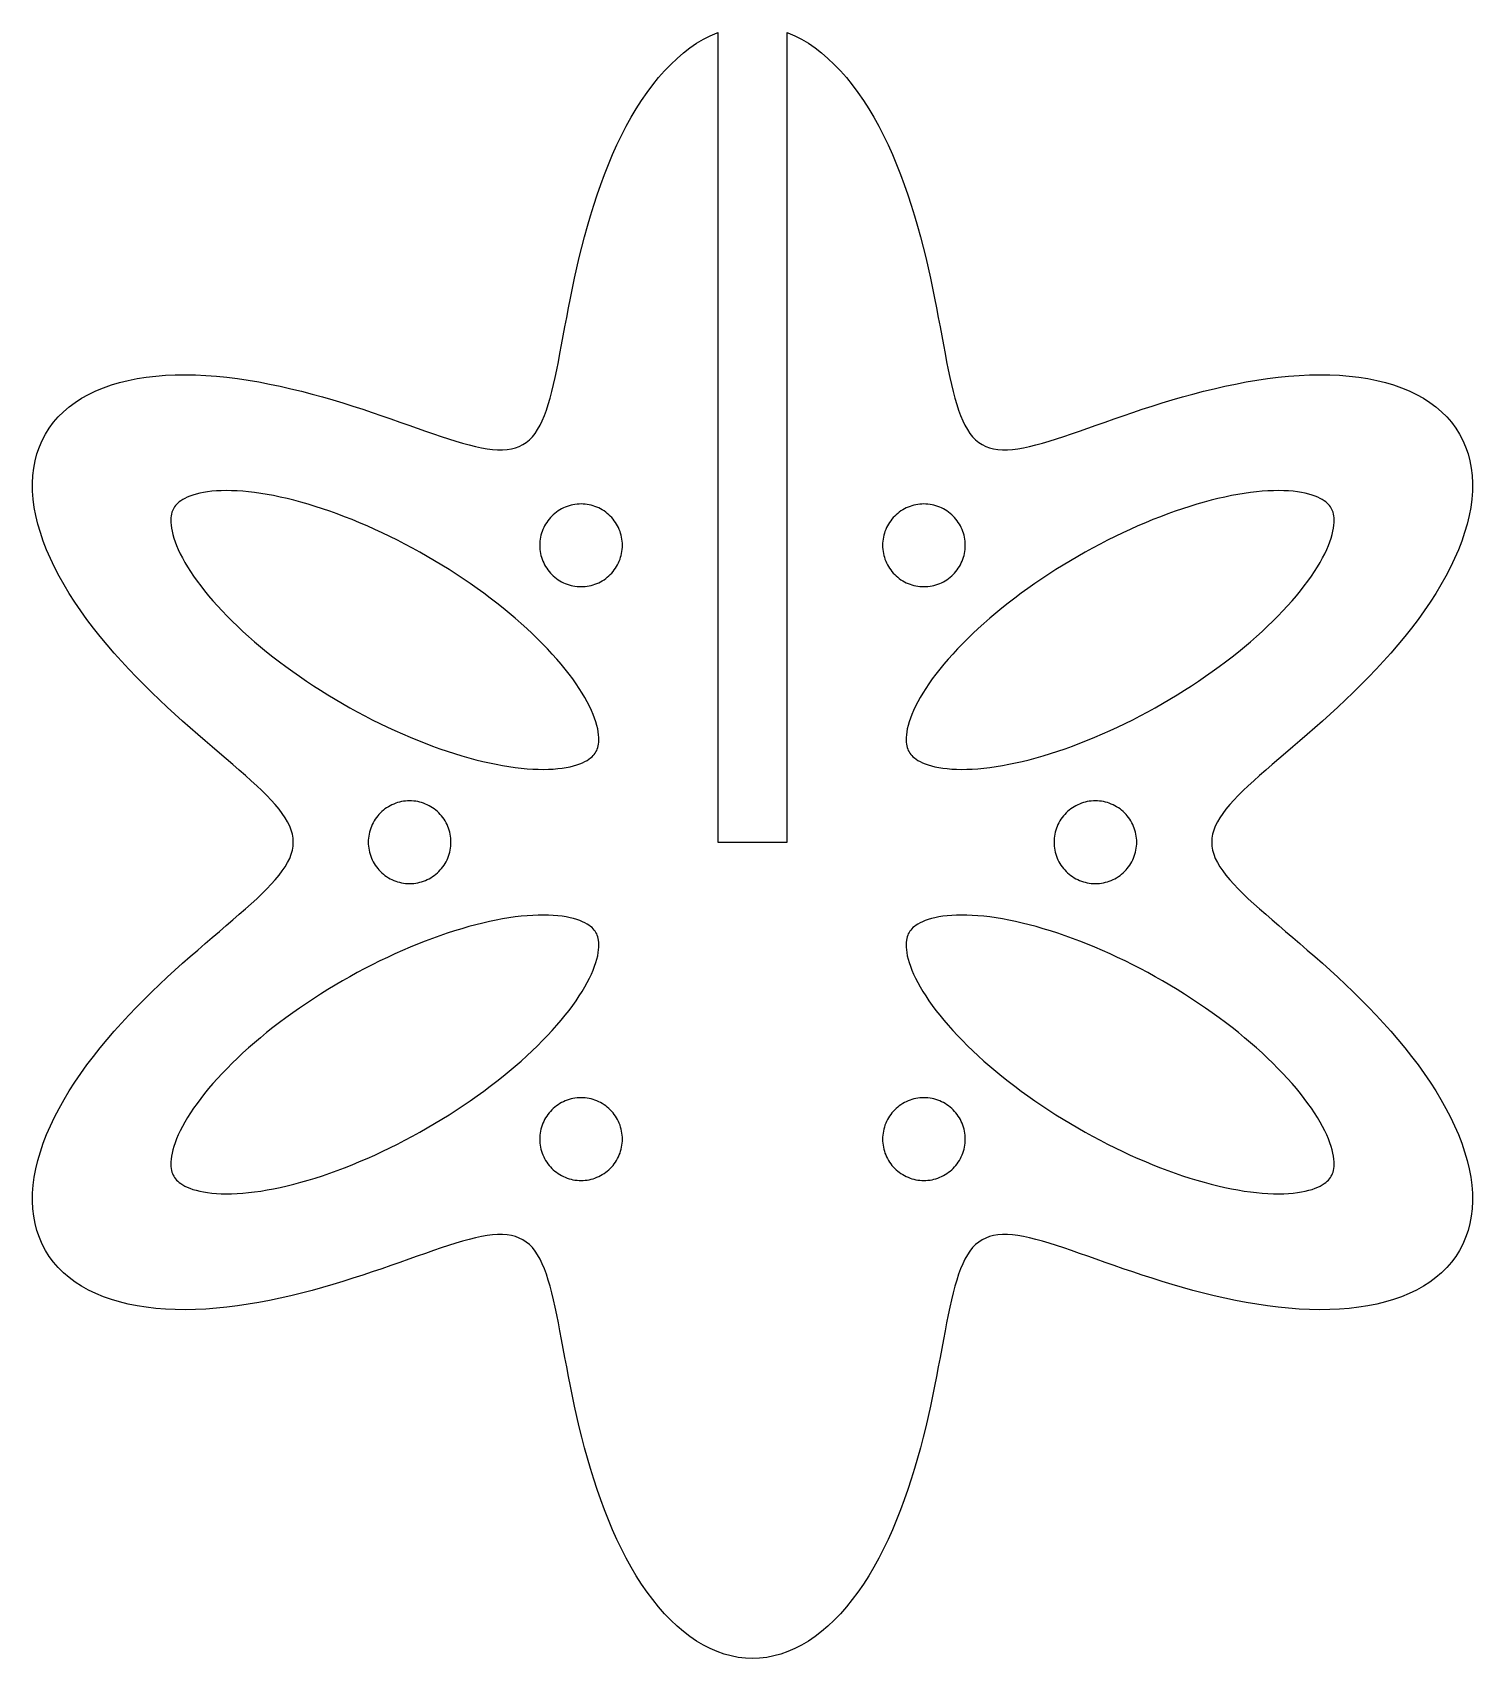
# Model space of a CAD drawing. Header units: millimetres. Extents: x -33 to 103, y -38 to 38.
# Drawn here: x -33.1 to 33.1, y -37.5 to 37.2 of the extents above; entities that cross this region are included whole.
import ezdxf

# ---------------------------------------------------------------- set-up
doc = ezdxf.new("R2010")
doc.units = ezdxf.units.MM
doc.layers.add('CUT', color=1, linetype='Continuous')

msp = doc.modelspace()

# ---------------------------------------------------------------- linework, layer by layer
at = {"layer": 'CUT'}
for points in [[(21.135, -0.369), (21.187, -0.555), (21.26, -0.742), (21.353, -0.932), (21.466, -1.125), (21.598, -1.321), (21.75, -1.521), (21.92, -1.725), (22.108, -1.934), (22.314, -2.149), (22.536, -2.369), (22.775, -2.595), (23.028, -2.827), (23.295, -3.067), (23.576, -3.313), (23.869, -3.567), (24.174, -3.829), (24.489, -4.098), (24.813, -4.375), (25.145, -4.66), (25.483, -4.953), (25.828, -5.255), (26.177, -5.564), (26.53, -5.881), (26.884, -6.207), (27.24, -6.54), (27.595, -6.88), (27.948, -7.228), (28.299, -7.583), (28.645, -7.944), (28.986, -8.312), (29.321, -8.685), (29.648, -9.064), (29.966, -9.448), (30.274, -9.837), (30.571, -10.229), (30.855, -10.624), (31.127, -11.023), (31.384, -11.423), (31.626, -11.825), (31.852, -12.227), (32.062, -12.629), (32.253, -13.031), (32.426, -13.431), (32.579, -13.829), (32.713, -14.224), (32.827, -14.615), (32.919, -15.002), (32.991, -15.384), (33.04, -15.759), (33.067, -16.128), (33.072, -16.489), (33.055, -16.842), (33.015, -17.187), (32.952, -17.521), (32.867, -17.845), (32.759, -18.159), (32.629, -18.46), (32.476, -18.75), (32.301, -19.027), (32.105, -19.291), (31.888, -19.541), (31.65, -19.777), (31.391, -19.999), (31.113, -20.205), (30.816, -20.397), (30.501, -20.573), (30.168, -20.734), (29.818, -20.879), (29.452, -21.008), (29.071, -21.121), (28.675, -21.218), (28.266, -21.3), (27.845, -21.366), (27.412, -21.416), (26.968, -21.451), (26.515, -21.471), (26.054, -21.477), (25.585, -21.468), (25.109, -21.445), (24.629, -21.409), (24.144, -21.361), (23.656, -21.3), (23.165, -21.227), (22.674, -21.144), (22.182, -21.05), (21.691, -20.947), (21.202, -20.835), (20.716, -20.716), (20.234, -20.59), (19.756, -20.458), (19.283, -20.32), (18.817, -20.179), (18.358, -20.035), (17.907, -19.888), (17.465, -19.74), (17.032, -19.593), (16.608, -19.446), (16.195, -19.301), (15.793, -19.159), (15.403, -19.021), (15.024, -18.888), (14.658, -18.761), (14.304, -18.641), (13.963, -18.529), (13.634, -18.426), (13.319, -18.333), (13.018, -18.25), (12.729, -18.179), (12.454, -18.121), (12.192, -18.075), (11.943, -18.044), (11.707, -18.027), (11.484, -18.026), (11.273, -18.041), (11.074, -18.071), (10.887, -18.119), (10.712, -18.185), (10.547, -18.268), (10.393, -18.369), (10.248, -18.488), (10.113, -18.626), (9.987, -18.783), (9.869, -18.958), (9.759, -19.152), (9.655, -19.365), (9.558, -19.596), (9.466, -19.846), (9.379, -20.113), (9.296, -20.399), (9.217, -20.701), (9.14, -21.021), (9.065, -21.356), (8.992, -21.708), (8.919, -22.074), (8.845, -22.455), (8.771, -22.85), (8.695, -23.257), (8.617, -23.676), (8.536, -24.106), (8.452, -24.546), (8.363, -24.995), (8.27, -25.452), (8.171, -25.916), (8.067, -26.386), (7.956, -26.86), (7.839, -27.338), (7.715, -27.818), (7.583, -28.299), (7.443, -28.779), (7.295, -29.259), (7.139, -29.735), (6.974, -30.208), (6.801, -30.675), (6.618, -31.136), (6.427, -31.589), (6.227, -32.034), (6.018, -32.468), (5.8, -32.891), (5.573, -33.302), (5.337, -33.698), (5.093, -34.081), (4.841, -34.447), (4.581, -34.797), (4.313, -35.129), (4.038, -35.443), (3.756, -35.736), (3.467, -36.01), (3.173, -36.262), (2.872, -36.493), (2.566, -36.701), (2.256, -36.886), (1.942, -37.048), (1.624, -37.185), (1.302, -37.298), (0.979, -37.386), (0.654, -37.449), (0.327, -37.487), (0, -37.5), (-0.327, -37.487), (-0.654, -37.449), (-0.979, -37.386), (-1.302, -37.298), (-1.624, -37.185), (-1.942, -37.048), (-2.256, -36.886), (-2.566, -36.701), (-2.872, -36.493), (-3.173, -36.262), (-3.467, -36.01), (-3.756, -35.736), (-4.038, -35.443), (-4.313, -35.129), (-4.581, -34.797), (-4.841, -34.447), (-5.093, -34.081), (-5.337, -33.698), (-5.573, -33.302), (-5.8, -32.891), (-6.018, -32.468), (-6.227, -32.034), (-6.427, -31.589), (-6.618, -31.136), (-6.801, -30.675), (-6.974, -30.208), (-7.139, -29.735), (-7.295, -29.259), (-7.443, -28.779), (-7.583, -28.299), (-7.715, -27.818), (-7.839, -27.338), (-7.956, -26.86), (-8.067, -26.386), (-8.171, -25.916), (-8.27, -25.452), (-8.363, -24.995), (-8.452, -24.546), (-8.536, -24.106), (-8.617, -23.676), (-8.695, -23.257), (-8.771, -22.85), (-8.845, -22.455), (-8.919, -22.074), (-8.992, -21.708), (-9.065, -21.356), (-9.14, -21.021), (-9.217, -20.701), (-9.296, -20.399), (-9.379, -20.113), (-9.466, -19.846), (-9.558, -19.596), (-9.655, -19.365), (-9.759, -19.152), (-9.869, -18.958), (-9.987, -18.783), (-10.113, -18.626), (-10.248, -18.488), (-10.393, -18.369), (-10.547, -18.268), (-10.712, -18.185), (-10.887, -18.119), (-11.074, -18.071), (-11.273, -18.041), (-11.484, -18.026), (-11.707, -18.027), (-11.943, -18.044), (-12.192, -18.075), (-12.454, -18.121), (-12.729, -18.179), (-13.018, -18.25), (-13.319, -18.333), (-13.634, -18.426), (-13.963, -18.529), (-14.304, -18.641), (-14.658, -18.761), (-15.024, -18.888), (-15.403, -19.021), (-15.793, -19.159), (-16.195, -19.301), (-16.608, -19.446), (-17.032, -19.593), (-17.465, -19.74), (-17.907, -19.888), (-18.358, -20.035), (-18.817, -20.179), (-19.283, -20.32), (-19.756, -20.458), (-20.234, -20.59), (-20.716, -20.716), (-21.202, -20.835), (-21.691, -20.947), (-22.182, -21.05), (-22.674, -21.144), (-23.165, -21.227), (-23.656, -21.3), (-24.144, -21.361), (-24.629, -21.409), (-25.109, -21.445), (-25.585, -21.468), (-26.054, -21.477), (-26.515, -21.471), (-26.968, -21.451), (-27.412, -21.416), (-27.845, -21.366), (-28.266, -21.3), (-28.675, -21.218), (-29.071, -21.121), (-29.452, -21.008), (-29.818, -20.879), (-30.168, -20.734), (-30.501, -20.573), (-30.816, -20.397), (-31.113, -20.205), (-31.391, -19.999), (-31.65, -19.777), (-31.888, -19.541), (-32.105, -19.291), (-32.301, -19.027), (-32.476, -18.75), (-32.629, -18.46), (-32.759, -18.159), (-32.867, -17.845), (-32.952, -17.521), (-33.015, -17.187), (-33.055, -16.842), (-33.072, -16.489), (-33.067, -16.128), (-33.04, -15.759), (-32.991, -15.384), (-32.919, -15.002), (-32.827, -14.615), (-32.713, -14.224), (-32.579, -13.829), (-32.426, -13.431), (-32.253, -13.031), (-32.062, -12.629), (-31.852, -12.227), (-31.626, -11.825), (-31.384, -11.423), (-31.127, -11.023), (-30.855, -10.624), (-30.571, -10.229), (-30.274, -9.837), (-29.966, -9.448), (-29.648, -9.064), (-29.321, -8.685), (-28.986, -8.312), (-28.645, -7.944), (-28.299, -7.583), (-27.948, -7.228), (-27.595, -6.88), (-27.24, -6.54), (-26.884, -6.207), (-26.53, -5.881), (-26.177, -5.564), (-25.828, -5.255), (-25.483, -4.953), (-25.145, -4.66), (-24.813, -4.375), (-24.489, -4.098), (-24.174, -3.829), (-23.869, -3.567), (-23.576, -3.313), (-23.295, -3.067), (-23.028, -2.827), (-22.775, -2.595), (-22.536, -2.369), (-22.314, -2.149), (-22.108, -1.934), (-21.92, -1.725), (-21.75, -1.521), (-21.598, -1.321), (-21.466, -1.125), (-21.353, -0.932), (-21.26, -0.742), (-21.187, -0.555), (-21.135, -0.369), (-21.104, -0.184), (-21.094, 0), (-21.104, 0.184), (-21.135, 0.369), (-21.187, 0.555), (-21.26, 0.742), (-21.353, 0.932), (-21.466, 1.125), (-21.598, 1.321), (-21.75, 1.521), (-21.92, 1.725), (-22.108, 1.934), (-22.314, 2.149), (-22.536, 2.369), (-22.775, 2.595), (-23.028, 2.827), (-23.295, 3.067), (-23.576, 3.313), (-23.869, 3.567), (-24.174, 3.829), (-24.489, 4.098), (-24.813, 4.375), (-25.145, 4.66), (-25.483, 4.953), (-25.828, 5.255), (-26.177, 5.564), (-26.53, 5.881), (-26.884, 6.207), (-27.24, 6.54), (-27.595, 6.88), (-27.948, 7.228), (-28.299, 7.583), (-28.645, 7.944), (-28.986, 8.312), (-29.321, 8.685), (-29.648, 9.064), (-29.966, 9.448), (-30.274, 9.837), (-30.571, 10.229), (-30.855, 10.624), (-31.127, 11.023), (-31.384, 11.423), (-31.626, 11.825), (-31.852, 12.227), (-32.062, 12.629), (-32.253, 13.031), (-32.426, 13.431), (-32.579, 13.829), (-32.713, 14.224), (-32.827, 14.615), (-32.919, 15.002), (-32.991, 15.384), (-33.04, 15.759), (-33.067, 16.128), (-33.072, 16.489), (-33.055, 16.842), (-33.015, 17.187), (-32.952, 17.521), (-32.867, 17.845), (-32.759, 18.159), (-32.629, 18.46), (-32.476, 18.75), (-32.301, 19.027), (-32.105, 19.291), (-31.888, 19.541), (-31.65, 19.777), (-31.391, 19.999), (-31.113, 20.205), (-30.816, 20.397), (-30.501, 20.573), (-30.168, 20.734), (-29.818, 20.879), (-29.452, 21.008), (-29.071, 21.121), (-28.675, 21.218), (-28.266, 21.3), (-27.845, 21.366), (-27.412, 21.416), (-26.968, 21.451), (-26.515, 21.471), (-26.054, 21.477), (-25.585, 21.468), (-25.109, 21.445), (-24.629, 21.409), (-24.144, 21.361), (-23.656, 21.3), (-23.165, 21.227), (-22.674, 21.144), (-22.182, 21.05), (-21.691, 20.947), (-21.202, 20.835), (-20.716, 20.716), (-20.234, 20.59), (-19.756, 20.458), (-19.283, 20.32), (-18.817, 20.179), (-18.358, 20.035), (-17.907, 19.888), (-17.465, 19.74), (-17.032, 19.593), (-16.608, 19.446), (-16.195, 19.301), (-15.793, 19.159), (-15.403, 19.021), (-15.024, 18.888), (-14.658, 18.761), (-14.304, 18.641), (-13.963, 18.529), (-13.634, 18.426), (-13.319, 18.333), (-13.018, 18.25), (-12.729, 18.179), (-12.454, 18.121), (-12.192, 18.075), (-11.943, 18.044), (-11.707, 18.027), (-11.484, 18.026), (-11.273, 18.041), (-11.074, 18.071), (-10.887, 18.119), (-10.712, 18.185), (-10.547, 18.268), (-10.393, 18.369), (-10.248, 18.488), (-10.113, 18.626), (-9.987, 18.783), (-9.869, 18.958), (-9.759, 19.152), (-9.655, 19.365), (-9.558, 19.596), (-9.466, 19.846), (-9.379, 20.113), (-9.296, 20.399), (-9.217, 20.701), (-9.14, 21.021), (-9.065, 21.356), (-8.992, 21.708), (-8.919, 22.074), (-8.845, 22.455), (-8.771, 22.85), (-8.695, 23.257), (-8.617, 23.676), (-8.536, 24.106), (-8.452, 24.546), (-8.363, 24.995), (-8.27, 25.452), (-8.171, 25.916), (-8.067, 26.386), (-7.956, 26.86), (-7.839, 27.338), (-7.715, 27.818), (-7.583, 28.299), (-7.443, 28.779), (-7.295, 29.259), (-7.139, 29.735), (-6.974, 30.208), (-6.801, 30.675), (-6.618, 31.136), (-6.427, 31.589), (-6.227, 32.034), (-6.018, 32.468), (-5.8, 32.891), (-5.573, 33.302), (-5.337, 33.698), (-5.093, 34.081), (-4.841, 34.447), (-4.581, 34.797), (-4.313, 35.129), (-4.038, 35.443), (-3.756, 35.736), (-3.467, 36.01), (-3.173, 36.262), (-2.872, 36.493), (-2.566, 36.701), (-2.256, 36.886), (-1.942, 37.048), (-1.624, 37.185), (-1.587, 37.198), (-1.587, 0), (1.587, 0), (1.587, 37.198), (1.624, 37.185), (1.942, 37.048), (2.256, 36.886), (2.566, 36.701), (2.872, 36.493), (3.173, 36.262), (3.467, 36.01), (3.756, 35.736), (4.038, 35.443), (4.313, 35.129), (4.581, 34.797), (4.841, 34.447), (5.093, 34.081), (5.337, 33.698), (5.573, 33.302), (5.8, 32.891), (6.018, 32.468), (6.227, 32.034), (6.427, 31.589), (6.618, 31.136), (6.801, 30.675), (6.974, 30.208), (7.139, 29.735), (7.295, 29.259), (7.443, 28.779), (7.583, 28.299), (7.715, 27.818), (7.839, 27.338), (7.956, 26.86), (8.067, 26.386), (8.171, 25.916), (8.27, 25.452), (8.363, 24.995), (8.452, 24.546), (8.536, 24.106), (8.617, 23.676), (8.695, 23.257), (8.771, 22.85), (8.845, 22.455), (8.919, 22.074), (8.992, 21.708), (9.065, 21.356), (9.14, 21.021), (9.217, 20.701), (9.296, 20.399), (9.379, 20.113), (9.466, 19.846), (9.558, 19.596), (9.655, 19.365), (9.759, 19.152), (9.869, 18.958), (9.987, 18.783), (10.113, 18.626), (10.248, 18.488), (10.393, 18.369), (10.547, 18.268), (10.712, 18.185), (10.887, 18.119), (11.074, 18.071), (11.273, 18.041), (11.484, 18.026), (11.707, 18.027), (11.943, 18.044), (12.192, 18.075), (12.454, 18.121), (12.729, 18.179), (13.018, 18.25), (13.319, 18.333), (13.634, 18.426), (13.963, 18.529), (14.304, 18.641), (14.658, 18.761), (15.024, 18.888), (15.403, 19.021), (15.793, 19.159), (16.195, 19.301), (16.608, 19.446), (17.032, 19.593), (17.465, 19.74), (17.907, 19.888), (18.358, 20.035), (18.817, 20.179), (19.283, 20.32), (19.756, 20.458), (20.234, 20.59), (20.716, 20.716), (21.202, 20.835), (21.691, 20.947), (22.182, 21.05), (22.674, 21.144), (23.165, 21.227), (23.656, 21.3), (24.144, 21.361), (24.629, 21.409), (25.109, 21.445), (25.585, 21.468), (26.054, 21.477), (26.515, 21.471), (26.968, 21.451), (27.412, 21.416), (27.845, 21.366), (28.266, 21.3), (28.675, 21.218), (29.071, 21.121), (29.452, 21.008), (29.818, 20.879), (30.168, 20.734), (30.501, 20.573), (30.816, 20.397), (31.113, 20.205), (31.391, 19.999), (31.65, 19.777), (31.888, 19.541), (32.105, 19.291), (32.301, 19.027), (32.476, 18.75), (32.629, 18.46), (32.759, 18.159), (32.867, 17.845), (32.952, 17.521), (33.015, 17.187), (33.055, 16.842), (33.072, 16.489), (33.067, 16.128), (33.04, 15.759), (32.991, 15.384), (32.919, 15.002), (32.827, 14.615), (32.713, 14.224), (32.579, 13.829), (32.426, 13.431), (32.253, 13.031), (32.062, 12.629), (31.852, 12.227), (31.626, 11.825), (31.384, 11.423), (31.127, 11.023), (30.855, 10.624), (30.571, 10.229), (30.274, 9.837), (29.966, 9.448), (29.648, 9.064), (29.321, 8.685), (28.986, 8.312), (28.645, 7.944), (28.299, 7.583), (27.948, 7.228), (27.595, 6.88), (27.24, 6.54), (26.884, 6.207), (26.53, 5.881), (26.177, 5.564), (25.828, 5.255), (25.483, 4.953), (25.145, 4.66), (24.813, 4.375), (24.489, 4.098), (24.174, 3.829), (23.869, 3.567), (23.576, 3.313), (23.295, 3.067), (23.028, 2.827), (22.775, 2.595), (22.536, 2.369), (22.314, 2.149), (22.108, 1.934), (21.92, 1.725), (21.75, 1.521), (21.598, 1.321), (21.466, 1.125), (21.353, 0.932), (21.26, 0.742), (21.187, 0.555), (21.135, 0.369), (21.104, 0.184), (21.094, 0), (21.104, -0.184), (21.135, -0.369)], [(-13.935, 12.521), (-14.266, 12.727), (-14.6, 12.93), (-14.938, 13.127), (-15.278, 13.321), (-15.62, 13.509), (-15.964, 13.693), (-16.31, 13.871), (-16.657, 14.044), (-17.004, 14.21), (-17.352, 14.372), (-17.699, 14.527), (-18.046, 14.675), (-18.391, 14.818), (-18.735, 14.953), (-19.077, 15.082), (-19.417, 15.205), (-19.754, 15.32), (-20.088, 15.428), (-20.418, 15.528), (-20.743, 15.622), (-21.065, 15.708), (-21.381, 15.786), (-21.692, 15.857), (-21.996, 15.921), (-22.295, 15.976), (-22.587, 16.024), (-22.871, 16.065), (-23.148, 16.097), (-23.417, 16.122), (-23.677, 16.14), (-23.928, 16.15), (-24.169, 16.153), (-24.4, 16.149), (-24.621, 16.138), (-24.831, 16.121), (-25.03, 16.097), (-25.217, 16.067), (-25.392, 16.032), (-25.554, 15.992), (-25.704, 15.948), (-25.841, 15.9), (-25.965, 15.849), (-26.076, 15.796), (-26.175, 15.742), (-26.261, 15.686), (-26.337, 15.63), (-26.403, 15.575), (-26.459, 15.519), (-26.508, 15.463), (-26.55, 15.407), (-26.586, 15.349), (-26.618, 15.289), (-26.646, 15.225), (-26.669, 15.155), (-26.689, 15.078), (-26.705, 14.993), (-26.715, 14.9), (-26.72, 14.797), (-26.718, 14.684), (-26.708, 14.561), (-26.69, 14.428), (-26.663, 14.286), (-26.627, 14.134), (-26.58, 13.974), (-26.523, 13.805), (-26.455, 13.628), (-26.377, 13.444), (-26.287, 13.254), (-26.186, 13.057), (-26.074, 12.854), (-25.95, 12.647), (-25.816, 12.435), (-25.671, 12.218), (-25.515, 11.998), (-25.348, 11.775), (-25.171, 11.549), (-24.983, 11.32), (-24.786, 11.089), (-24.579, 10.857), (-24.362, 10.623), (-24.136, 10.389), (-23.901, 10.153), (-23.657, 9.918), (-23.405, 9.683), (-23.144, 9.448), (-22.876, 9.213), (-22.6, 8.98), (-22.318, 8.749), (-22.028, 8.519), (-21.732, 8.29), (-21.43, 8.065), (-21.122, 7.841), (-20.809, 7.621), (-20.491, 7.404), (-20.168, 7.19), (-19.84, 6.979), (-19.509, 6.773), (-19.175, 6.57), (-18.837, 6.373), (-18.497, 6.179), (-18.155, 5.991), (-17.811, 5.807), (-17.465, 5.629), (-17.118, 5.456), (-16.771, 5.29), (-16.423, 5.128), (-16.076, 4.973), (-15.729, 4.825), (-15.384, 4.682), (-15.04, 4.547), (-14.698, 4.418), (-14.358, 4.295), (-14.021, 4.18), (-13.687, 4.072), (-13.357, 3.972), (-13.032, 3.878), (-12.71, 3.792), (-12.394, 3.714), (-12.083, 3.643), (-11.779, 3.579), (-11.48, 3.524), (-11.188, 3.476), (-10.904, 3.435), (-10.627, 3.403), (-10.358, 3.378), (-10.098, 3.36), (-9.847, 3.35), (-9.606, 3.347), (-9.375, 3.351), (-9.154, 3.362), (-8.944, 3.379), (-8.745, 3.403), (-8.558, 3.433), (-8.383, 3.468), (-8.221, 3.508), (-8.071, 3.552), (-7.934, 3.6), (-7.81, 3.651), (-7.699, 3.704), (-7.6, 3.758), (-7.514, 3.814), (-7.438, 3.87), (-7.372, 3.925), (-7.316, 3.981), (-7.267, 4.037), (-7.225, 4.093), (-7.189, 4.151), (-7.157, 4.211), (-7.129, 4.275), (-7.106, 4.345), (-7.086, 4.422), (-7.07, 4.507), (-7.06, 4.6), (-7.055, 4.703), (-7.057, 4.816), (-7.067, 4.939), (-7.085, 5.072), (-7.112, 5.214), (-7.148, 5.366), (-7.195, 5.526), (-7.252, 5.695), (-7.32, 5.872), (-7.398, 6.056), (-7.488, 6.246), (-7.589, 6.443), (-7.701, 6.646), (-7.825, 6.853), (-7.959, 7.065), (-8.104, 7.282), (-8.26, 7.502), (-8.427, 7.725), (-8.604, 7.951), (-8.792, 8.18), (-8.989, 8.411), (-9.196, 8.643), (-9.413, 8.877), (-9.639, 9.111), (-9.874, 9.347), (-10.118, 9.582), (-10.37, 9.817), (-10.631, 10.052), (-10.899, 10.287), (-11.175, 10.52), (-11.457, 10.751), (-11.747, 10.981), (-12.043, 11.21), (-12.345, 11.435), (-12.653, 11.659), (-12.966, 11.879), (-13.284, 12.096), (-13.607, 12.31), (-13.935, 12.521)], [(17.811, 5.807), (18.155, 5.991), (18.497, 6.179), (18.837, 6.373), (19.175, 6.57), (19.509, 6.773), (19.84, 6.979), (20.168, 7.19), (20.491, 7.404), (20.809, 7.621), (21.122, 7.841), (21.43, 8.065), (21.732, 8.29), (22.028, 8.519), (22.318, 8.749), (22.6, 8.98), (22.876, 9.213), (23.144, 9.448), (23.405, 9.683), (23.657, 9.918), (23.901, 10.153), (24.136, 10.389), (24.362, 10.623), (24.579, 10.857), (24.786, 11.089), (24.983, 11.32), (25.171, 11.549), (25.348, 11.775), (25.515, 11.998), (25.671, 12.218), (25.816, 12.435), (25.95, 12.647), (26.074, 12.854), (26.186, 13.057), (26.287, 13.254), (26.377, 13.444), (26.455, 13.628), (26.523, 13.805), (26.58, 13.974), (26.627, 14.134), (26.663, 14.286), (26.69, 14.428), (26.708, 14.561), (26.718, 14.684), (26.72, 14.797), (26.715, 14.9), (26.705, 14.993), (26.689, 15.078), (26.669, 15.155), (26.646, 15.225), (26.618, 15.289), (26.586, 15.349), (26.55, 15.407), (26.508, 15.463), (26.459, 15.519), (26.403, 15.575), (26.337, 15.63), (26.261, 15.686), (26.175, 15.742), (26.076, 15.796), (25.965, 15.849), (25.841, 15.9), (25.704, 15.948), (25.554, 15.992), (25.392, 16.032), (25.217, 16.067), (25.03, 16.097), (24.831, 16.121), (24.621, 16.138), (24.4, 16.149), (24.169, 16.153), (23.928, 16.15), (23.677, 16.14), (23.417, 16.122), (23.148, 16.097), (22.871, 16.065), (22.587, 16.024), (22.295, 15.976), (21.996, 15.921), (21.692, 15.857), (21.381, 15.786), (21.065, 15.708), (20.743, 15.622), (20.418, 15.528), (20.088, 15.428), (19.754, 15.32), (19.417, 15.205), (19.077, 15.082), (18.735, 14.953), (18.391, 14.818), (18.046, 14.675), (17.699, 14.527), (17.352, 14.372), (17.004, 14.21), (16.657, 14.044), (16.31, 13.871), (15.964, 13.693), (15.62, 13.509), (15.278, 13.321), (14.938, 13.127), (14.6, 12.93), (14.266, 12.727), (13.935, 12.521), (13.607, 12.31), (13.284, 12.096), (12.966, 11.879), (12.653, 11.659), (12.345, 11.435), (12.043, 11.21), (11.747, 10.981), (11.457, 10.751), (11.175, 10.52), (10.899, 10.287), (10.631, 10.052), (10.37, 9.817), (10.118, 9.582), (9.874, 9.347), (9.639, 9.111), (9.413, 8.877), (9.196, 8.643), (8.989, 8.411), (8.792, 8.18), (8.604, 7.951), (8.427, 7.725), (8.26, 7.502), (8.104, 7.282), (7.959, 7.065), (7.825, 6.853), (7.701, 6.646), (7.589, 6.443), (7.488, 6.246), (7.398, 6.056), (7.32, 5.872), (7.252, 5.695), (7.195, 5.526), (7.148, 5.366), (7.112, 5.214), (7.085, 5.072), (7.067, 4.939), (7.057, 4.816), (7.055, 4.703), (7.06, 4.6), (7.07, 4.507), (7.086, 4.422), (7.106, 4.345), (7.129, 4.275), (7.157, 4.211), (7.189, 4.151), (7.225, 4.093), (7.267, 4.037), (7.316, 3.981), (7.372, 3.925), (7.438, 3.87), (7.514, 3.814), (7.6, 3.758), (7.699, 3.704), (7.81, 3.651), (7.934, 3.6), (8.071, 3.552), (8.221, 3.508), (8.383, 3.468), (8.558, 3.433), (8.745, 3.403), (8.944, 3.379), (9.154, 3.362), (9.375, 3.351), (9.606, 3.347), (9.847, 3.35), (10.098, 3.36), (10.358, 3.378), (10.627, 3.403), (10.904, 3.435), (11.188, 3.476), (11.48, 3.524), (11.779, 3.579), (12.083, 3.643), (12.394, 3.714), (12.71, 3.792), (13.032, 3.878), (13.357, 3.972), (13.687, 4.072), (14.021, 4.18), (14.358, 4.295), (14.698, 4.418), (15.04, 4.547), (15.384, 4.682), (15.729, 4.825), (16.076, 4.973), (16.423, 5.128), (16.771, 5.29), (17.118, 5.456), (17.465, 5.629), (17.811, 5.807)], [(-6.012, 13.269), (-5.996, 13.361), (-5.985, 13.454), (-5.978, 13.547), (-5.975, 13.64), (-5.978, 13.733), (-5.985, 13.826), (-5.996, 13.919), (-6.012, 14.01), (-6.032, 14.101), (-6.057, 14.191), (-6.086, 14.28), (-6.12, 14.367), (-6.158, 14.452), (-6.2, 14.535), (-6.246, 14.616), (-6.296, 14.695), (-6.349, 14.771), (-6.407, 14.845), (-6.467, 14.916), (-6.532, 14.983), (-6.599, 15.047), (-6.67, 15.108), (-6.743, 15.166), (-6.82, 15.219), (-6.898, 15.269), (-6.98, 15.315), (-7.063, 15.357), (-7.148, 15.395), (-7.235, 15.428), (-7.324, 15.458), (-7.413, 15.483), (-7.504, 15.503), (-7.596, 15.519), (-7.689, 15.53), (-7.782, 15.537), (-7.875, 15.54), (-7.968, 15.537), (-8.061, 15.53), (-8.154, 15.519), (-8.246, 15.503), (-8.337, 15.483), (-8.426, 15.458), (-8.515, 15.428), (-8.602, 15.395), (-8.687, 15.357), (-8.77, 15.315), (-8.852, 15.269), (-8.93, 15.219), (-9.007, 15.166), (-9.08, 15.108), (-9.151, 15.047), (-9.218, 14.983), (-9.283, 14.916), (-9.343, 14.845), (-9.401, 14.771), (-9.454, 14.695), (-9.504, 14.616), (-9.55, 14.535), (-9.592, 14.452), (-9.63, 14.367), (-9.664, 14.28), (-9.693, 14.191), (-9.718, 14.101), (-9.738, 14.01), (-9.754, 13.919), (-9.765, 13.826), (-9.772, 13.733), (-9.775, 13.64), (-9.772, 13.547), (-9.765, 13.454), (-9.754, 13.361), (-9.738, 13.269), (-9.718, 13.178), (-9.693, 13.088), (-9.664, 13), (-9.63, 12.913), (-9.592, 12.828), (-9.55, 12.744), (-9.504, 12.663), (-9.454, 12.585), (-9.401, 12.508), (-9.343, 12.435), (-9.283, 12.364), (-9.218, 12.297), (-9.151, 12.232), (-9.08, 12.171), (-9.007, 12.114), (-8.93, 12.06), (-8.852, 12.011), (-8.77, 11.965), (-8.687, 11.923), (-8.602, 11.885), (-8.515, 11.851), (-8.426, 11.822), (-8.337, 11.797), (-8.246, 11.777), (-8.154, 11.761), (-8.061, 11.749), (-7.968, 11.743), (-7.875, 11.74), (-7.782, 11.743), (-7.689, 11.749), (-7.596, 11.761), (-7.504, 11.777), (-7.413, 11.797), (-7.324, 11.822), (-7.235, 11.851), (-7.148, 11.885), (-7.063, 11.923), (-6.98, 11.965), (-6.898, 12.011), (-6.82, 12.06), (-6.743, 12.114), (-6.67, 12.171), (-6.599, 12.232), (-6.532, 12.297), (-6.467, 12.364), (-6.407, 12.435), (-6.349, 12.508), (-6.296, 12.585), (-6.246, 12.663), (-6.2, 12.744), (-6.158, 12.828), (-6.12, 12.913), (-6.086, 13), (-6.057, 13.088), (-6.032, 13.178), (-6.012, 13.269)], [(9.738, 13.269), (9.754, 13.361), (9.765, 13.454), (9.772, 13.547), (9.775, 13.64), (9.772, 13.733), (9.765, 13.826), (9.754, 13.919), (9.738, 14.01), (9.718, 14.101), (9.693, 14.191), (9.664, 14.28), (9.63, 14.367), (9.592, 14.452), (9.55, 14.535), (9.504, 14.616), (9.454, 14.695), (9.401, 14.771), (9.343, 14.845), (9.283, 14.916), (9.218, 14.983), (9.151, 15.047), (9.08, 15.108), (9.007, 15.166), (8.93, 15.219), (8.852, 15.269), (8.77, 15.315), (8.687, 15.357), (8.602, 15.395), (8.515, 15.428), (8.426, 15.458), (8.337, 15.483), (8.246, 15.503), (8.154, 15.519), (8.061, 15.53), (7.968, 15.537), (7.875, 15.54), (7.782, 15.537), (7.689, 15.53), (7.596, 15.519), (7.504, 15.503), (7.413, 15.483), (7.324, 15.458), (7.235, 15.428), (7.148, 15.395), (7.063, 15.357), (6.98, 15.315), (6.898, 15.269), (6.82, 15.219), (6.743, 15.166), (6.67, 15.108), (6.599, 15.047), (6.532, 14.983), (6.467, 14.916), (6.407, 14.845), (6.349, 14.771), (6.296, 14.695), (6.246, 14.616), (6.2, 14.535), (6.158, 14.452), (6.12, 14.367), (6.086, 14.28), (6.057, 14.191), (6.032, 14.101), (6.012, 14.01), (5.996, 13.919), (5.985, 13.826), (5.978, 13.733), (5.975, 13.64), (5.978, 13.547), (5.985, 13.454), (5.996, 13.361), (6.012, 13.269), (6.032, 13.178), (6.057, 13.088), (6.086, 13), (6.12, 12.913), (6.158, 12.828), (6.2, 12.744), (6.246, 12.663), (6.296, 12.585), (6.349, 12.508), (6.407, 12.435), (6.467, 12.364), (6.532, 12.297), (6.599, 12.232), (6.67, 12.171), (6.743, 12.114), (6.82, 12.06), (6.898, 12.011), (6.98, 11.965), (7.063, 11.923), (7.148, 11.885), (7.235, 11.851), (7.324, 11.822), (7.413, 11.797), (7.504, 11.777), (7.596, 11.761), (7.689, 11.749), (7.782, 11.743), (7.875, 11.74), (7.968, 11.743), (8.061, 11.749), (8.154, 11.761), (8.246, 11.777), (8.337, 11.797), (8.426, 11.822), (8.515, 11.851), (8.602, 11.885), (8.687, 11.923), (8.77, 11.965), (8.852, 12.011), (8.93, 12.06), (9.007, 12.114), (9.08, 12.171), (9.151, 12.232), (9.218, 12.297), (9.283, 12.364), (9.343, 12.435), (9.401, 12.508), (9.454, 12.585), (9.504, 12.663), (9.55, 12.744), (9.592, 12.828), (9.63, 12.913), (9.664, 13), (9.693, 13.088), (9.718, 13.178), (9.738, 13.269)], [(-13.871, -0.279), (-13.86, -0.186), (-13.853, -0.093), (-13.85, 0), (-13.853, 0.093), (-13.86, 0.186), (-13.871, 0.279), (-13.887, 0.371), (-13.907, 0.462), (-13.932, 0.551), (-13.961, 0.64), (-13.995, 0.727), (-14.033, 0.812), (-14.075, 0.895), (-14.121, 0.977), (-14.171, 1.055), (-14.224, 1.132), (-14.282, 1.205), (-14.342, 1.276), (-14.407, 1.343), (-14.474, 1.408), (-14.545, 1.468), (-14.618, 1.526), (-14.695, 1.579), (-14.773, 1.629), (-14.855, 1.675), (-14.938, 1.717), (-15.023, 1.755), (-15.11, 1.789), (-15.199, 1.818), (-15.288, 1.843), (-15.379, 1.863), (-15.471, 1.879), (-15.564, 1.89), (-15.657, 1.897), (-15.75, 1.9), (-15.843, 1.897), (-15.936, 1.89), (-16.029, 1.879), (-16.121, 1.863), (-16.212, 1.843), (-16.301, 1.818), (-16.39, 1.789), (-16.477, 1.755), (-16.562, 1.717), (-16.645, 1.675), (-16.727, 1.629), (-16.805, 1.579), (-16.882, 1.526), (-16.955, 1.468), (-17.026, 1.408), (-17.093, 1.343), (-17.158, 1.276), (-17.218, 1.205), (-17.276, 1.132), (-17.329, 1.055), (-17.379, 0.977), (-17.425, 0.895), (-17.467, 0.812), (-17.505, 0.727), (-17.539, 0.64), (-17.568, 0.551), (-17.593, 0.462), (-17.613, 0.371), (-17.629, 0.279), (-17.64, 0.186), (-17.647, 0.093), (-17.65, 0), (-17.647, -0.093), (-17.64, -0.186), (-17.629, -0.279), (-17.613, -0.371), (-17.593, -0.462), (-17.568, -0.551), (-17.539, -0.64), (-17.505, -0.727), (-17.467, -0.812), (-17.425, -0.895), (-17.379, -0.977), (-17.329, -1.055), (-17.276, -1.132), (-17.218, -1.205), (-17.158, -1.276), (-17.093, -1.343), (-17.026, -1.408), (-16.955, -1.468), (-16.882, -1.526), (-16.805, -1.579), (-16.727, -1.629), (-16.645, -1.675), (-16.562, -1.717), (-16.477, -1.755), (-16.39, -1.789), (-16.301, -1.818), (-16.212, -1.843), (-16.121, -1.863), (-16.029, -1.879), (-15.936, -1.89), (-15.843, -1.897), (-15.75, -1.9), (-15.657, -1.897), (-15.564, -1.89), (-15.471, -1.879), (-15.379, -1.863), (-15.288, -1.843), (-15.199, -1.818), (-15.11, -1.789), (-15.023, -1.755), (-14.938, -1.717), (-14.855, -1.675), (-14.773, -1.629), (-14.695, -1.579), (-14.618, -1.526), (-14.545, -1.468), (-14.474, -1.408), (-14.407, -1.343), (-14.342, -1.276), (-14.282, -1.205), (-14.224, -1.132), (-14.171, -1.055), (-14.121, -0.977), (-14.075, -0.895), (-14.033, -0.812), (-13.995, -0.727), (-13.961, -0.64), (-13.932, -0.551), (-13.907, -0.462), (-13.887, -0.371), (-13.871, -0.279)], [(17.613, -0.371), (17.629, -0.279), (17.64, -0.186), (17.647, -0.093), (17.65, 0), (17.647, 0.093), (17.64, 0.186), (17.629, 0.279), (17.613, 0.371), (17.593, 0.462), (17.568, 0.551), (17.539, 0.64), (17.505, 0.727), (17.467, 0.812), (17.425, 0.895), (17.379, 0.977), (17.329, 1.055), (17.276, 1.132), (17.218, 1.205), (17.158, 1.276), (17.093, 1.343), (17.026, 1.408), (16.955, 1.468), (16.882, 1.526), (16.805, 1.579), (16.727, 1.629), (16.645, 1.675), (16.562, 1.717), (16.477, 1.755), (16.39, 1.789), (16.301, 1.818), (16.212, 1.843), (16.121, 1.863), (16.029, 1.879), (15.936, 1.89), (15.843, 1.897), (15.75, 1.9), (15.657, 1.897), (15.564, 1.89), (15.471, 1.879), (15.379, 1.863), (15.288, 1.843), (15.199, 1.818), (15.11, 1.789), (15.023, 1.755), (14.938, 1.717), (14.855, 1.675), (14.773, 1.629), (14.695, 1.579), (14.618, 1.526), (14.545, 1.468), (14.474, 1.408), (14.407, 1.343), (14.342, 1.276), (14.282, 1.205), (14.224, 1.132), (14.171, 1.055), (14.121, 0.977), (14.075, 0.895), (14.033, 0.812), (13.995, 0.727), (13.961, 0.64), (13.932, 0.551), (13.907, 0.462), (13.887, 0.371), (13.871, 0.279), (13.86, 0.186), (13.853, 0.093), (13.85, 0), (13.853, -0.093), (13.86, -0.186), (13.871, -0.279), (13.887, -0.371), (13.907, -0.462), (13.932, -0.551), (13.961, -0.64), (13.995, -0.727), (14.033, -0.812), (14.075, -0.895), (14.121, -0.977), (14.171, -1.055), (14.224, -1.132), (14.282, -1.205), (14.342, -1.276), (14.407, -1.343), (14.474, -1.408), (14.545, -1.468), (14.618, -1.526), (14.695, -1.579), (14.773, -1.629), (14.855, -1.675), (14.938, -1.717), (15.023, -1.755), (15.11, -1.789), (15.199, -1.818), (15.288, -1.843), (15.379, -1.863), (15.471, -1.879), (15.564, -1.89), (15.657, -1.897), (15.75, -1.9), (15.843, -1.897), (15.936, -1.89), (16.029, -1.879), (16.121, -1.863), (16.212, -1.843), (16.301, -1.818), (16.39, -1.789), (16.477, -1.755), (16.562, -1.717), (16.645, -1.675), (16.727, -1.629), (16.805, -1.579), (16.882, -1.526), (16.955, -1.468), (17.026, -1.408), (17.093, -1.343), (17.158, -1.276), (17.218, -1.205), (17.276, -1.132), (17.329, -1.055), (17.379, -0.977), (17.425, -0.895), (17.467, -0.812), (17.505, -0.727), (17.539, -0.64), (17.568, -0.551), (17.593, -0.462), (17.613, -0.371)], [(-17.465, -5.629), (-17.811, -5.807), (-18.155, -5.991), (-18.497, -6.179), (-18.837, -6.373), (-19.175, -6.57), (-19.509, -6.773), (-19.84, -6.979), (-20.168, -7.19), (-20.491, -7.404), (-20.809, -7.621), (-21.122, -7.841), (-21.43, -8.065), (-21.732, -8.29), (-22.028, -8.519), (-22.318, -8.749), (-22.6, -8.98), (-22.876, -9.213), (-23.144, -9.448), (-23.405, -9.683), (-23.657, -9.918), (-23.901, -10.153), (-24.136, -10.389), (-24.362, -10.623), (-24.579, -10.857), (-24.786, -11.089), (-24.983, -11.32), (-25.171, -11.549), (-25.348, -11.775), (-25.515, -11.998), (-25.671, -12.218), (-25.816, -12.435), (-25.95, -12.647), (-26.074, -12.854), (-26.186, -13.057), (-26.287, -13.254), (-26.377, -13.444), (-26.455, -13.628), (-26.523, -13.805), (-26.58, -13.974), (-26.627, -14.134), (-26.663, -14.286), (-26.69, -14.428), (-26.708, -14.561), (-26.718, -14.684), (-26.72, -14.797), (-26.715, -14.9), (-26.705, -14.993), (-26.689, -15.078), (-26.669, -15.155), (-26.646, -15.225), (-26.618, -15.289), (-26.586, -15.349), (-26.55, -15.407), (-26.508, -15.463), (-26.459, -15.519), (-26.403, -15.575), (-26.337, -15.63), (-26.261, -15.686), (-26.175, -15.742), (-26.076, -15.796), (-25.965, -15.849), (-25.841, -15.9), (-25.704, -15.948), (-25.554, -15.992), (-25.392, -16.032), (-25.217, -16.067), (-25.03, -16.097), (-24.831, -16.121), (-24.621, -16.138), (-24.4, -16.149), (-24.169, -16.153), (-23.928, -16.15), (-23.677, -16.14), (-23.417, -16.122), (-23.148, -16.097), (-22.871, -16.065), (-22.587, -16.024), (-22.295, -15.976), (-21.996, -15.921), (-21.692, -15.857), (-21.381, -15.786), (-21.065, -15.708), (-20.743, -15.622), (-20.418, -15.528), (-20.088, -15.428), (-19.754, -15.32), (-19.417, -15.205), (-19.077, -15.082), (-18.735, -14.953), (-18.391, -14.818), (-18.046, -14.675), (-17.699, -14.527), (-17.352, -14.372), (-17.004, -14.21), (-16.657, -14.044), (-16.31, -13.871), (-15.964, -13.693), (-15.62, -13.509), (-15.278, -13.321), (-14.938, -13.127), (-14.6, -12.93), (-14.266, -12.727), (-13.935, -12.521), (-13.607, -12.31), (-13.284, -12.096), (-12.966, -11.879), (-12.653, -11.659), (-12.345, -11.435), (-12.043, -11.21), (-11.747, -10.981), (-11.457, -10.751), (-11.175, -10.52), (-10.899, -10.287), (-10.631, -10.052), (-10.37, -9.817), (-10.118, -9.582), (-9.874, -9.347), (-9.639, -9.111), (-9.413, -8.877), (-9.196, -8.643), (-8.989, -8.411), (-8.792, -8.18), (-8.604, -7.951), (-8.427, -7.725), (-8.26, -7.502), (-8.104, -7.282), (-7.959, -7.065), (-7.825, -6.853), (-7.701, -6.646), (-7.589, -6.443), (-7.488, -6.246), (-7.398, -6.056), (-7.32, -5.872), (-7.252, -5.695), (-7.195, -5.526), (-7.148, -5.366), (-7.112, -5.214), (-7.085, -5.072), (-7.067, -4.939), (-7.057, -4.816), (-7.055, -4.703), (-7.06, -4.6), (-7.07, -4.507), (-7.086, -4.422), (-7.106, -4.345), (-7.129, -4.275), (-7.157, -4.211), (-7.189, -4.151), (-7.225, -4.093), (-7.267, -4.037), (-7.316, -3.981), (-7.372, -3.925), (-7.438, -3.87), (-7.514, -3.814), (-7.6, -3.758), (-7.699, -3.704), (-7.81, -3.651), (-7.934, -3.6), (-8.071, -3.552), (-8.221, -3.508), (-8.383, -3.468), (-8.558, -3.433), (-8.745, -3.403), (-8.944, -3.379), (-9.154, -3.362), (-9.375, -3.351), (-9.606, -3.347), (-9.847, -3.35), (-10.098, -3.36), (-10.358, -3.378), (-10.627, -3.403), (-10.904, -3.435), (-11.188, -3.476), (-11.48, -3.524), (-11.779, -3.579), (-12.083, -3.643), (-12.394, -3.714), (-12.71, -3.792), (-13.032, -3.878), (-13.357, -3.972), (-13.687, -4.072), (-14.021, -4.18), (-14.358, -4.295), (-14.698, -4.418), (-15.04, -4.547), (-15.384, -4.682), (-15.729, -4.825), (-16.076, -4.973), (-16.423, -5.128), (-16.771, -5.29), (-17.118, -5.456), (-17.465, -5.629)], [(13.935, -12.521), (14.266, -12.727), (14.6, -12.93), (14.938, -13.127), (15.278, -13.321), (15.62, -13.509), (15.964, -13.693), (16.31, -13.871), (16.657, -14.044), (17.004, -14.21), (17.352, -14.372), (17.699, -14.527), (18.046, -14.675), (18.391, -14.818), (18.735, -14.953), (19.077, -15.082), (19.417, -15.205), (19.754, -15.32), (20.088, -15.428), (20.418, -15.528), (20.743, -15.622), (21.065, -15.708), (21.381, -15.786), (21.692, -15.857), (21.996, -15.921), (22.295, -15.976), (22.587, -16.024), (22.871, -16.065), (23.148, -16.097), (23.417, -16.122), (23.677, -16.14), (23.928, -16.15), (24.169, -16.153), (24.4, -16.149), (24.621, -16.138), (24.831, -16.121), (25.03, -16.097), (25.217, -16.067), (25.392, -16.032), (25.554, -15.992), (25.704, -15.948), (25.841, -15.9), (25.965, -15.849), (26.076, -15.796), (26.175, -15.742), (26.261, -15.686), (26.337, -15.63), (26.403, -15.575), (26.459, -15.519), (26.508, -15.463), (26.55, -15.407), (26.586, -15.349), (26.618, -15.289), (26.646, -15.225), (26.669, -15.155), (26.689, -15.078), (26.705, -14.993), (26.715, -14.9), (26.72, -14.797), (26.718, -14.684), (26.708, -14.561), (26.69, -14.428), (26.663, -14.286), (26.627, -14.134), (26.58, -13.974), (26.523, -13.805), (26.455, -13.628), (26.377, -13.444), (26.287, -13.254), (26.186, -13.057), (26.074, -12.854), (25.95, -12.647), (25.816, -12.435), (25.671, -12.218), (25.515, -11.998), (25.348, -11.775), (25.171, -11.549), (24.983, -11.32), (24.786, -11.089), (24.579, -10.857), (24.362, -10.623), (24.136, -10.389), (23.901, -10.153), (23.657, -9.918), (23.405, -9.683), (23.144, -9.448), (22.876, -9.213), (22.6, -8.98), (22.318, -8.749), (22.028, -8.519), (21.732, -8.29), (21.43, -8.065), (21.122, -7.841), (20.809, -7.621), (20.491, -7.404), (20.168, -7.19), (19.84, -6.979), (19.509, -6.773), (19.175, -6.57), (18.837, -6.373), (18.497, -6.179), (18.155, -5.991), (17.811, -5.807), (17.465, -5.629), (17.118, -5.456), (16.771, -5.29), (16.423, -5.128), (16.076, -4.973), (15.729, -4.825), (15.384, -4.682), (15.04, -4.547), (14.698, -4.418), (14.358, -4.295), (14.021, -4.18), (13.687, -4.072), (13.357, -3.972), (13.032, -3.878), (12.71, -3.792), (12.394, -3.714), (12.083, -3.643), (11.779, -3.579), (11.48, -3.524), (11.188, -3.476), (10.904, -3.435), (10.627, -3.403), (10.358, -3.378), (10.098, -3.36), (9.847, -3.35), (9.606, -3.347), (9.375, -3.351), (9.154, -3.362), (8.944, -3.379), (8.745, -3.403), (8.558, -3.433), (8.383, -3.468), (8.221, -3.508), (8.071, -3.552), (7.934, -3.6), (7.81, -3.651), (7.699, -3.704), (7.6, -3.758), (7.514, -3.814), (7.438, -3.87), (7.372, -3.925), (7.316, -3.981), (7.267, -4.037), (7.225, -4.093), (7.189, -4.151), (7.157, -4.211), (7.129, -4.275), (7.106, -4.345), (7.086, -4.422), (7.07, -4.507), (7.06, -4.6), (7.055, -4.703), (7.057, -4.816), (7.067, -4.939), (7.085, -5.072), (7.112, -5.214), (7.148, -5.366), (7.195, -5.526), (7.252, -5.695), (7.32, -5.872), (7.398, -6.056), (7.488, -6.246), (7.589, -6.443), (7.701, -6.646), (7.825, -6.853), (7.959, -7.065), (8.104, -7.282), (8.26, -7.502), (8.427, -7.725), (8.604, -7.951), (8.792, -8.18), (8.989, -8.411), (9.196, -8.643), (9.413, -8.877), (9.639, -9.111), (9.874, -9.347), (10.118, -9.582), (10.37, -9.817), (10.631, -10.052), (10.899, -10.287), (11.175, -10.52), (11.457, -10.751), (11.747, -10.981), (12.043, -11.21), (12.345, -11.435), (12.653, -11.659), (12.966, -11.879), (13.284, -12.096), (13.607, -12.31), (13.935, -12.521)], [(-5.996, -13.919), (-5.985, -13.826), (-5.978, -13.733), (-5.975, -13.64), (-5.978, -13.547), (-5.985, -13.454), (-5.996, -13.361), (-6.012, -13.269), (-6.032, -13.178), (-6.057, -13.088), (-6.086, -13), (-6.12, -12.913), (-6.158, -12.828), (-6.2, -12.744), (-6.246, -12.663), (-6.296, -12.585), (-6.349, -12.508), (-6.407, -12.435), (-6.467, -12.364), (-6.532, -12.297), (-6.599, -12.232), (-6.67, -12.171), (-6.743, -12.114), (-6.82, -12.06), (-6.898, -12.011), (-6.98, -11.965), (-7.063, -11.923), (-7.148, -11.885), (-7.235, -11.851), (-7.324, -11.822), (-7.413, -11.797), (-7.504, -11.777), (-7.596, -11.761), (-7.689, -11.749), (-7.782, -11.743), (-7.875, -11.74), (-7.968, -11.743), (-8.061, -11.749), (-8.154, -11.761), (-8.246, -11.777), (-8.337, -11.797), (-8.426, -11.822), (-8.515, -11.851), (-8.602, -11.885), (-8.687, -11.923), (-8.77, -11.965), (-8.852, -12.011), (-8.93, -12.06), (-9.007, -12.114), (-9.08, -12.171), (-9.151, -12.232), (-9.218, -12.297), (-9.283, -12.364), (-9.343, -12.435), (-9.401, -12.508), (-9.454, -12.585), (-9.504, -12.663), (-9.55, -12.744), (-9.592, -12.828), (-9.63, -12.913), (-9.664, -13), (-9.693, -13.088), (-9.718, -13.178), (-9.738, -13.269), (-9.754, -13.361), (-9.765, -13.454), (-9.772, -13.547), (-9.775, -13.64), (-9.772, -13.733), (-9.765, -13.826), (-9.754, -13.919), (-9.738, -14.01), (-9.718, -14.101), (-9.693, -14.191), (-9.664, -14.28), (-9.63, -14.367), (-9.592, -14.452), (-9.55, -14.535), (-9.504, -14.616), (-9.454, -14.695), (-9.401, -14.771), (-9.343, -14.845), (-9.283, -14.916), (-9.218, -14.983), (-9.151, -15.047), (-9.08, -15.108), (-9.007, -15.166), (-8.93, -15.219), (-8.852, -15.269), (-8.77, -15.315), (-8.687, -15.357), (-8.602, -15.395), (-8.515, -15.428), (-8.426, -15.458), (-8.337, -15.483), (-8.246, -15.503), (-8.154, -15.519), (-8.061, -15.53), (-7.968, -15.537), (-7.875, -15.54), (-7.782, -15.537), (-7.689, -15.53), (-7.596, -15.519), (-7.504, -15.503), (-7.413, -15.483), (-7.324, -15.458), (-7.235, -15.428), (-7.148, -15.395), (-7.063, -15.357), (-6.98, -15.315), (-6.898, -15.269), (-6.82, -15.219), (-6.743, -15.166), (-6.67, -15.108), (-6.599, -15.047), (-6.532, -14.983), (-6.467, -14.916), (-6.407, -14.845), (-6.349, -14.771), (-6.296, -14.695), (-6.246, -14.616), (-6.2, -14.535), (-6.158, -14.452), (-6.12, -14.367), (-6.086, -14.28), (-6.057, -14.191), (-6.032, -14.101), (-6.012, -14.01), (-5.996, -13.919)], [(9.754, -13.919), (9.765, -13.826), (9.772, -13.733), (9.775, -13.64), (9.772, -13.547), (9.765, -13.454), (9.754, -13.361), (9.738, -13.269), (9.718, -13.178), (9.693, -13.088), (9.664, -13), (9.63, -12.913), (9.592, -12.828), (9.55, -12.744), (9.504, -12.663), (9.454, -12.585), (9.401, -12.508), (9.343, -12.435), (9.283, -12.364), (9.218, -12.297), (9.151, -12.232), (9.08, -12.171), (9.007, -12.114), (8.93, -12.06), (8.852, -12.011), (8.77, -11.965), (8.687, -11.923), (8.602, -11.885), (8.515, -11.851), (8.426, -11.822), (8.337, -11.797), (8.246, -11.777), (8.154, -11.761), (8.061, -11.749), (7.968, -11.743), (7.875, -11.74), (7.782, -11.743), (7.689, -11.749), (7.596, -11.761), (7.504, -11.777), (7.413, -11.797), (7.324, -11.822), (7.235, -11.851), (7.148, -11.885), (7.063, -11.923), (6.98, -11.965), (6.898, -12.011), (6.82, -12.06), (6.743, -12.114), (6.67, -12.171), (6.599, -12.232), (6.532, -12.297), (6.467, -12.364), (6.407, -12.435), (6.349, -12.508), (6.296, -12.585), (6.246, -12.663), (6.2, -12.744), (6.158, -12.828), (6.12, -12.913), (6.086, -13), (6.057, -13.088), (6.032, -13.178), (6.012, -13.269), (5.996, -13.361), (5.985, -13.454), (5.978, -13.547), (5.975, -13.64), (5.978, -13.733), (5.985, -13.826), (5.996, -13.919), (6.012, -14.01), (6.032, -14.101), (6.057, -14.191), (6.086, -14.28), (6.12, -14.367), (6.158, -14.452), (6.2, -14.535), (6.246, -14.616), (6.296, -14.695), (6.349, -14.771), (6.407, -14.845), (6.467, -14.916), (6.532, -14.983), (6.599, -15.047), (6.67, -15.108), (6.743, -15.166), (6.82, -15.219), (6.898, -15.269), (6.98, -15.315), (7.063, -15.357), (7.148, -15.395), (7.235, -15.428), (7.324, -15.458), (7.413, -15.483), (7.504, -15.503), (7.596, -15.519), (7.689, -15.53), (7.782, -15.537), (7.875, -15.54), (7.968, -15.537), (8.061, -15.53), (8.154, -15.519), (8.246, -15.503), (8.337, -15.483), (8.426, -15.458), (8.515, -15.428), (8.602, -15.395), (8.687, -15.357), (8.77, -15.315), (8.852, -15.269), (8.93, -15.219), (9.007, -15.166), (9.08, -15.108), (9.151, -15.047), (9.218, -14.983), (9.283, -14.916), (9.343, -14.845), (9.401, -14.771), (9.454, -14.695), (9.504, -14.616), (9.55, -14.535), (9.592, -14.452), (9.63, -14.367), (9.664, -14.28), (9.693, -14.191), (9.718, -14.101), (9.738, -14.01), (9.754, -13.919)]]:
    msp.add_lwpolyline(points, close=True, dxfattribs=at)

doc.saveas('drawing.dxf')
